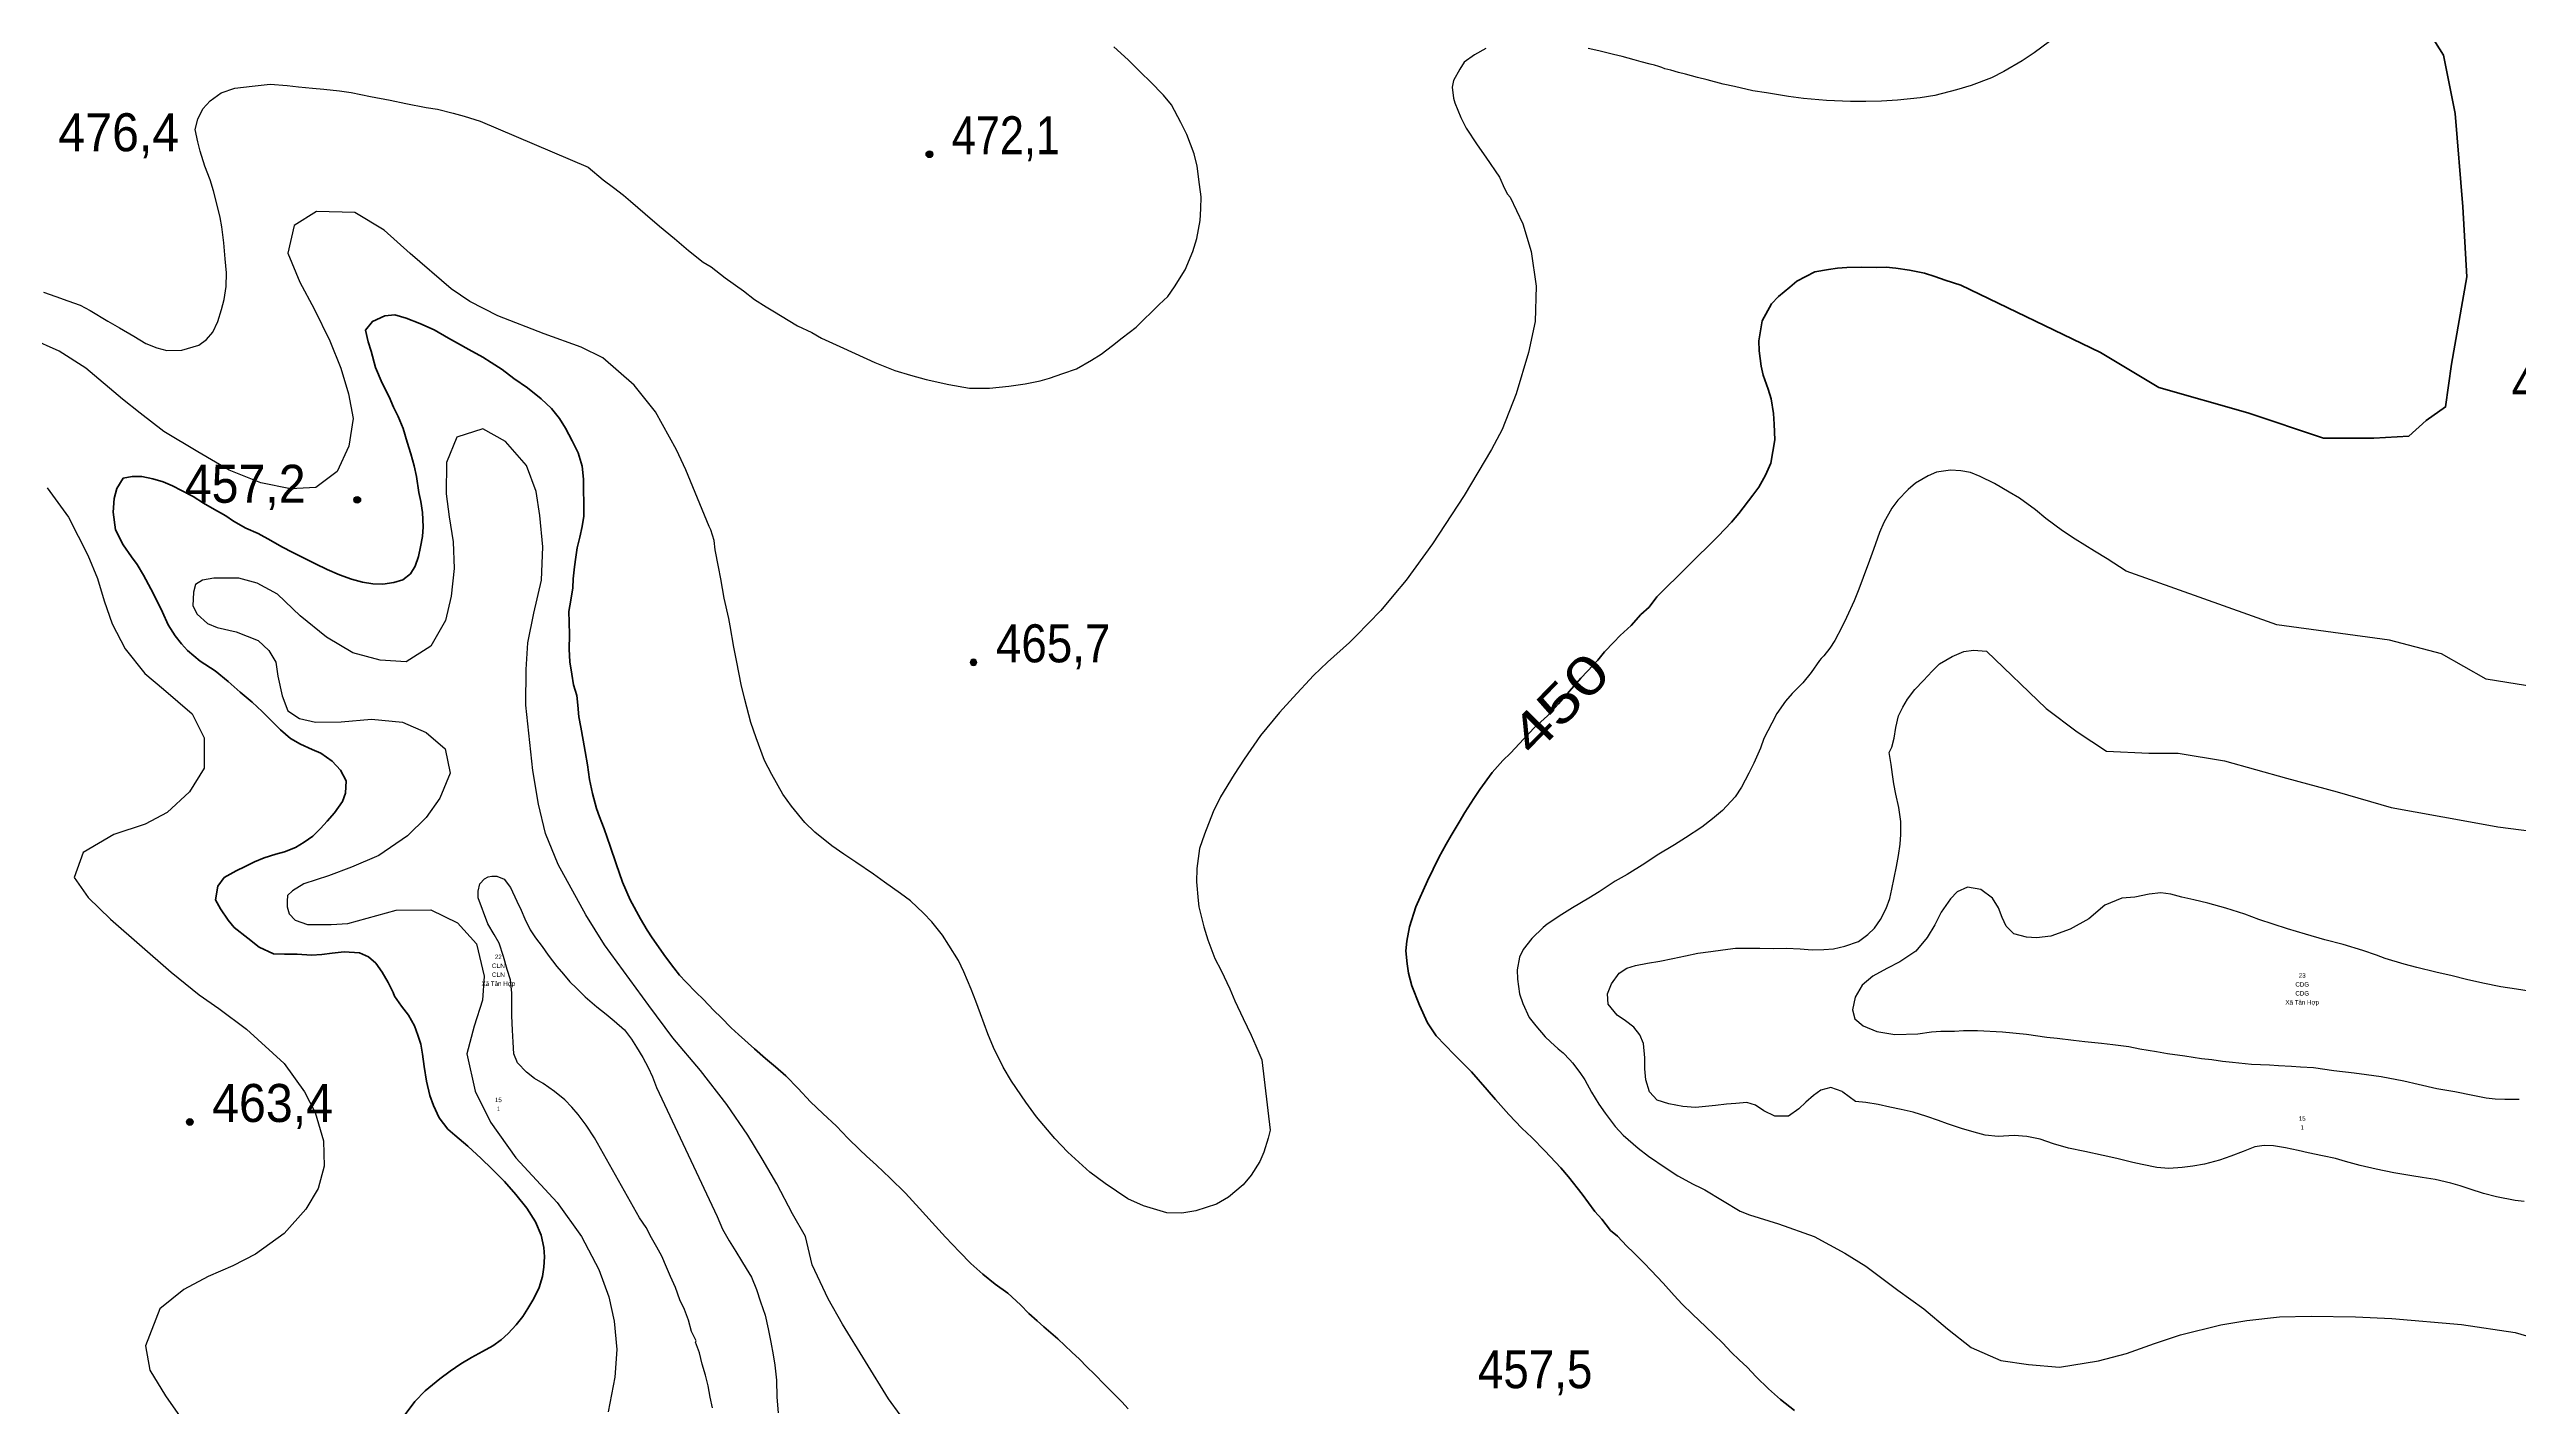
# Model space of a CAD drawing. Header units: metres. Extents: x 549268 to 556659, y 1838059 to 1844558.
# Drawn here: x 550792 to 551896, y 1841206 to 1841813 of the extents above; entities that cross this region are included whole.
import ezdxf
from ezdxf.enums import TextEntityAlignment as Align

# ---------------------------------------------------------------- set-up
doc = ezdxf.new("R2010")
doc.units = ezdxf.units.M
doc.header["$LTSCALE"] = 0.8
for name, color, linetype, lineweight in [('1', 7, 'Continuous', 25), ('2', 7, 'Continuous', 53), ('5', 7, 'Continuous', 13)]:
    doc.layers.add(name, color=color, linetype=linetype, lineweight=lineweight)
doc.layers.add('15', color=7, linetype='Continuous')
doc.layers.add('4', color=7, linetype='Continuous')

msp = doc.modelspace()

# ---------------------------------------------------------------- hatches: boundary and pattern name
at = {"layer": '5'}
for points in [[(551187.34, 1841765.72, 1), (551184.34, 1841765.72, 1)], [(550931.54, 1841611.21, 1), (550928.54, 1841611.21, 1)], [(551207.06, 1841538.51, 1), (551204.06, 1841538.51, 1)], [(550856.64, 1841332.96, 1), (550853.64, 1841332.96, 1)]]:
    msp.add_hatch(color=256, dxfattribs=at).paths.add_polyline_path(points)

# ---------------------------------------------------------------- linework, layer by layer
at = {"layer": '1'}
for points in [[(551251.54, 1841669.79), (551258.33, 1841673.63), (551262.58, 1841676.3), (551267.76, 1841680.15), (551272.06, 1841683.59), (551278.34, 1841688.4), (551288.58, 1841698.54), (551292.38, 1841702.1), (551295.4, 1841706.43), (551300.25, 1841713.98), (551303.64, 1841722.31), (551305.34, 1841728.02), (551306.84, 1841736.11), (551307.25, 1841741.27), (551307.35, 1841746.68), (551306.66, 1841752.19), (551305.54, 1841760.44), (551304.17, 1841765.96), (551300.97, 1841774.62), (551298.19, 1841779.87), (551294.11, 1841787.84), (551290.48, 1841792.21), (551284.61, 1841798.32), (551280.56, 1841802.16), (551274.63, 1841807.97), (551268.32, 1841813.74)], [(551434.55, 1841812.99), (551429.49, 1841810.24), (551424.88, 1841806.97), (551422.96, 1841803.83), (551420.22, 1841798.77), (551419.54, 1841795.69), (551420.16, 1841790.75), (551420.8, 1841788.71), (551423.44, 1841782.2), (551425.88, 1841777.39), (551430.67, 1841769.89), (551434.63, 1841764.41), (551440.67, 1841755.42), (551442.94, 1841750.4), (551444.27, 1841747.86), (551445.44, 1841746.47), (551451.2, 1841734.61), (551454.95, 1841722.24), (551457.15, 1841706.69), (551456.65, 1841690.94), (551453.72, 1841677.08), (551448.11, 1841658.62), (551441.93, 1841642.67), (551437.08, 1841633.76), (551424.99, 1841613.19), (551410.71, 1841591.56), (551398.99, 1841575.32), (551393.45, 1841568.66)], [(551686.67, 1841816.22), (551679.79, 1841811.11), (551674.45, 1841807.55), (551666.27, 1841802.77), (551660.64, 1841799.95), (551651.54, 1841796.4), (551645.12, 1841794.54), (551635.31, 1841792.06), (551628.79, 1841790.96), (551618.6, 1841789.98), (551611.52, 1841789.48), (551604.51, 1841789.28), (551597.66, 1841789.29), (551587, 1841789.7), (551576.66, 1841790.72), (551569.9, 1841791.51), (551560.05, 1841793.18), (551553.95, 1841794.15), (551545.81, 1841796.03), (551540.66, 1841797.12), (551533.58, 1841799.03), (551529.21, 1841800.03), (551523.91, 1841801.59), (551520.73, 1841802.35), (551517.33, 1841803.27), (551514.64, 1841804), (551513.32, 1841804.51), (551512, 1841805.02), (551510.01, 1841805.54), (551508.02, 1841806.06), (551504.03, 1841807.11), (551500.93, 1841807.97), (551495.54, 1841809.42), (551491.66, 1841810.38), (551485.2, 1841811.99), (551480.34, 1841813.02)], [(550789.78, 1841703.99), (550795.21, 1841702.12), (550800.64, 1841700.25), (550806.09, 1841698.18), (550810.65, 1841695.9), (550818.49, 1841691.07), (550823.75, 1841688.06), (550830.12, 1841684.37), (550835.53, 1841681.07), (550840.35, 1841679.13), (550844.88, 1841677.96), (550851.57, 1841678.19), (550859.25, 1841680.37), (550862.61, 1841682.83), (550865.44, 1841686.23), (550867.7, 1841691), (550869.28, 1841696.29), (550870.45, 1841700.82), (550871.35, 1841706.63), (550871.51, 1841712.66), (550870.94, 1841718.91), (550870.44, 1841726.18), (550869.45, 1841733.29), (550868.72, 1841737.48), (550867.26, 1841743.51), (550865.7, 1841749.42), (550864.19, 1841754.23), (550861.89, 1841760.36), (550859.72, 1841767.12), (550858.8, 1841771.28), (550857.61, 1841776.73), (550858.75, 1841781.46), (550861.03, 1841786.02), (550864.24, 1841789.68), (550869.11, 1841793.14), (550875.35, 1841795.35), (550883.09, 1841796.21), (550891.13, 1841797.01), (550898.64, 1841796.42), (550903.7, 1841795.93), (550910.09, 1841795.3), (550915.14, 1841794.81), (550922.16, 1841794.06), (550927.24, 1841793.37), (550936.02, 1841791.61), (550944.79, 1841789.86), (550951.69, 1841788.48), (550960.78, 1841786.66), (550965.97, 1841785.88), (550972.92, 1841784.1), (550977.87, 1841782.78), (550984.98, 1841780.51), (551033.26, 1841760.01), (551039.94, 1841754.27), (551044.64, 1841750.89), (551049.04, 1841747.46), (551052.12, 1841744.79), (551058.8, 1841739.05), (551065.14, 1841733.58), (551071.94, 1841728.01), (551078.11, 1841722.67), (551084.71, 1841717.54), (551088.19, 1841715.37), (551094.45, 1841710.5), (551102.67, 1841704.65), (551107.58, 1841700.83), (551112.88, 1841697.52), (551116.53, 1841695.23), (551122.64, 1841691.56), (551126.93, 1841689.04), (551133.26, 1841686.01), (551137.55, 1841683.49), (551147.43, 1841679.07), (551161.38, 1841672.56), (551170.37, 1841669.09), (551177.36, 1841666.91), (551184.32, 1841665.03), (551194.53, 1841662.79), (551203.73, 1841661.07), (551212.74, 1841661.12), (551221.34, 1841662.04), (551228.69, 1841663.11), (551235.4, 1841664.41), (551239.54, 1841665.54), (551245.54, 1841667.66), (551251.54, 1841669.79)], [(550942, 1841731.82), (550928.96, 1841739.66), (550911.78, 1841740.11), (550901.81, 1841733.81), (550898.93, 1841721.52), (550904.31, 1841708.57), (550910.73, 1841696.66), (550917.72, 1841682.23), (550922.74, 1841670.02), (550926.11, 1841658.64), (550928.14, 1841647.61), (550926.32, 1841635.19), (550920.98, 1841623.89), (550911.5, 1841616.74), (550900.17, 1841616.1), (550886.86, 1841618.85), (550872.8, 1841624.49), (550858.81, 1841632.6), (550843.54, 1841641.71), (550832.91, 1841649.98), (550825.12, 1841656.27), (550808.62, 1841670.03), (550796.77, 1841677.63), (550784.13, 1841683.31)], [(551393.45, 1841568.66), (551387.71, 1841561.75), (551376.6, 1841550.34), (551373.6, 1841547.36), (551363.89, 1841538.62), (551357.5, 1841532.62), (551348.51, 1841522.82), (551342.41, 1841516.08), (551333.86, 1841505.76), (551326.5, 1841495.2), (551322.05, 1841488.37), (551315.97, 1841478.36), (551312.66, 1841471.68), (551308.8, 1841461.65), (551306.6, 1841455.3), (551305.42, 1841446.28), (551305.2, 1841440.28), (551305.95, 1841431.98), (551306.3, 1841429.13), (551308.47, 1841420.24), (551310.26, 1841414.39), (551313.42, 1841406.11), (551316.22, 1841400.67), (551320.13, 1841392.48), (551322.45, 1841387.08), (551326.13, 1841379.25), (551329.76, 1841371.8), (551331.81, 1841366.94), (551334.51, 1841360.72), (551338.15, 1841329.26), (551337.33, 1841325.78), (551335.33, 1841319.46), (551333.63, 1841315.29), (551329.67, 1841309.11), (551326.16, 1841304.82), (551319.51, 1841299.36), (551314.21, 1841296.28), (551304.95, 1841293.2), (551298.63, 1841292.12), (551291.95, 1841292.35), (551281.53, 1841295.48), (551274.57, 1841298.66), (551264.46, 1841305.5), (551257.57, 1841310.52), (551247.68, 1841319.41), (551241.89, 1841325.63), (551233.75, 1841335.22), (551228.89, 1841341.75), (551222.51, 1841351.17), (551218.83, 1841357.47), (551214.54, 1841366.28), (551211.95, 1841372.42), (551208.61, 1841381.36), (551206.66, 1841386.99), (551204.53, 1841392.42), (551201.26, 1841400.11), (551198.8, 1841405.11), (551194.57, 1841412), (551191.7, 1841416.46), (551186.99, 1841422.53), (551183.24, 1841426.3), (551177.43, 1841431.85), (551172.97, 1841435.15), (551165.78, 1841440.23), (551160.81, 1841443.75), (551152.89, 1841449.22), (551147.54, 1841452.7), (551142.25, 1841456.48), (551134.64, 1841462.57), (551130.15, 1841466.92), (551124.13, 1841474.17), (551120.27, 1841479.57), (551115.42, 1841488.32), (551112.12, 1841494.66), (551108.35, 1841504.8), (551105.96, 1841511.63), (551103.32, 1841521.91), (551101.71, 1841528.65), (551099.69, 1841538.62), (551098.38, 1841545.3), (551096.71, 1841554.83), (551096.2, 1841558.14), (551094.11, 1841567.14), (551092.53, 1841575.91), (551091.57, 1841581.28), (551090.05, 1841588.81), (551089.53, 1841592.99), (551088.07, 1841597.72), (551087.4, 1841599.28), (551076.97, 1841624.67), (551072.81, 1841633.52), (551063.43, 1841650.51), (551053.77, 1841662.4), (551039.79, 1841674.66), (551030.12, 1841679.42), (551013.55, 1841685.39), (550992.83, 1841693.43), (550980.35, 1841699.91), (550972, 1841705.48), (550953.68, 1841721.35), (550942, 1841731.82)], [(551014.2, 1841461.96), (551011.01, 1841475.05), (551008.47, 1841490.17), (551005.35, 1841519.35), (551005.56, 1841535.32), (551006.28, 1841547.21), (551009.02, 1841560.53), (551012.37, 1841575.21), (551012.97, 1841590.2), (551011.61, 1841604.17), (551010.02, 1841614.86), (551005.71, 1841626.51), (550996.32, 1841637.27), (550986.15, 1841642.88), (550974.55, 1841639.22), (550969.87, 1841627.87), (550969.81, 1841613.86), (550971.08, 1841603.64), (550972.89, 1841592.33), (550973.33, 1841580.45), (550972.02, 1841568.1), (550969.5, 1841557.15), (550962.89, 1841545.68), (550951.96, 1841538.74), (550940.32, 1841539.49), (550928.11, 1841542.77), (550916.22, 1841549.71), (550904.52, 1841559.27), (550894.35, 1841569.03), (550885.3, 1841573.99), (550877.07, 1841576.15), (550865.94, 1841576.15), (550860.8, 1841575.29), (550857.67, 1841573.29), (550856.81, 1841569.85), (550856.52, 1841563.84), (550858.52, 1841560.12), (550863.09, 1841555.83), (550867.37, 1841554.11), (550875.96, 1841552.2), (550885.79, 1841548.24), (550890.49, 1841543.8), (550893.63, 1841538.65), (550894.48, 1841532.35), (550896.48, 1841523.48), (550899.05, 1841516.89), (550904.19, 1841513.46), (550911.36, 1841511.75), (550922.76, 1841511.88), (550936.36, 1841513.06), (550950.28, 1841511.69), (550960.83, 1841507.17), (550969.4, 1841499.81), (550971.54, 1841488.92), (550966.97, 1841477.72), (550960.78, 1841469.16), (550952.48, 1841460.86), (550939.69, 1841452.13), (550927.51, 1841446.85), (550917.22, 1841443.1), (550906.18, 1841439.39), (550901.1, 1841436.29), (550898.89, 1841434.29), (550898.67, 1841431.64), (550898.67, 1841429.2), (550899.55, 1841426.1), (550902.2, 1841423.22), (550907.72, 1841421.22), (550911.92, 1841421.22), (550918.32, 1841421.22), (550925.83, 1841421.67), (550947.41, 1841427.68), (550962.96, 1841427.81), (550974.84, 1841422.03), (550983.41, 1841412.59), (550986.76, 1841398.23), (550986.02, 1841387.5), (550982.29, 1841375.88), (550979.05, 1841363.42), (550982.68, 1841346.75), (550989.61, 1841332.83), (551000.94, 1841316.87), (551019.38, 1841296.99), (551030.36, 1841281.77), (551038.03, 1841267.03), (551042.55, 1841254.76), (551044.94, 1841243.9), (551046.14, 1841231.21), (551045.23, 1841218.78), (551042.23, 1841203.36)], [(551908.76, 1841526.64), (551881.9, 1841530.98), (551861.96, 1841542.28), (551838.57, 1841548.37), (551788.3, 1841555.32), (551720.97, 1841579.35), (551712.48, 1841584.75), (551706.75, 1841588.18), (551698.08, 1841593.55), (551692.49, 1841597.39), (551684.95, 1841602.91), (551680.42, 1841606.78), (551673.23, 1841611.86), (551668.54, 1841614.65), (551661.98, 1841618.55), (551655.62, 1841621.62), (551651.35, 1841623.4), (551646.92, 1841624.1), (551642.35, 1841624.4), (551636.09, 1841623.61), (551632.35, 1841621.89), (551626.69, 1841618.58), (551623.47, 1841615.77), (551618.76, 1841611.04), (551616.12, 1841607.43), (551612.49, 1841601), (551610.63, 1841596.62), (551607.92, 1841588.95), (551606.13, 1841584), (551603.31, 1841576.42), (551601.35, 1841571.26), (551599.31, 1841565.99), (551595.9, 1841558.53), (551593.74, 1841554.21), (551590.63, 1841548.23), (551588.35, 1841544.86), (551585.8, 1841541.35), (551584.59, 1841540.24), (551583.74, 1841539.36), (551580.07, 1841533.99), (551576.31, 1841529.37), (551571.51, 1841524.53), (551568.66, 1841521.09), (551564.72, 1841515.58), (551562.45, 1841511.35)], [(550791.44, 1841616.53), (550800.85, 1841603.44), (550809.58, 1841586.5), (550813.88, 1841576.01), (550816.94, 1841566.02), (550820.43, 1841555.7), (550826.24, 1841544.49), (550835.01, 1841533.52), (550843.4, 1841526.53), (550856.2, 1841515.42), (550861.55, 1841504.81), (550861.56, 1841491.19), (550854.97, 1841480.64), (550844.98, 1841471.35), (550835.13, 1841466.1), (550821.18, 1841461.5), (550807.53, 1841453.44), (550803.47, 1841442.3), (550809.65, 1841433.35), (550819.67, 1841423.71), (550846.89, 1841400), (550859.31, 1841389.88), (550868.12, 1841383.72), (550880.55, 1841374.51), (550897.39, 1841359.1), (550906.49, 1841346.49), (550911.27, 1841337.23), (550914.94, 1841324.46), (550915.18, 1841313.21), (550912.53, 1841303.28), (550907.09, 1841293.91), (550897.29, 1841283.09), (550884.56, 1841273.85), (550874.46, 1841268.57), (550863.38, 1841263.81), (550852.43, 1841258.04), (550841.83, 1841249.45), (550835.35, 1841232.82), (550837.35, 1841222.04), (550844.24, 1841210.45), (550860.18, 1841187.67)], [(551611.08, 1841423.48), (551613.53, 1841428.39), (551615.19, 1841432.96), (551616.21, 1841437.08), (551617.11, 1841442.1), (551618.24, 1841447.22), (551619.16, 1841452.09), (551619.83, 1841457.16), (551620.13, 1841461.57), (551620.17, 1841467.4), (551619.24, 1841473.57), (551617.88, 1841479.53), (551617.08, 1841484.11), (551616.47, 1841488.41), (551615.84, 1841492.85), (551614.94, 1841498.18), (551616.1, 1841500.55), (551617.12, 1841504.67), (551617.92, 1841509.37), (551619.11, 1841514.57), (551621.07, 1841518.5), (551623.09, 1841521.97), (551626.46, 1841526.3), (551630.24, 1841530.45), (551634.16, 1841534.63), (551637.51, 1841537.88), (551643.08, 1841541.18), (551648.26, 1841543.29), (551652.71, 1841543.92), (551658.43, 1841543.56), (551685.17, 1841517.93), (551699.04, 1841507.5), (551712.04, 1841498.81), (551731.1, 1841497.94), (551744.1, 1841497.94), (551764.9, 1841494.46), (551792.63, 1841486.64), (551815.17, 1841480.55), (551839.43, 1841473.6), (551873.23, 1841467.51), (551887.1, 1841464.91), (551907.9, 1841462.3)], [(551562.45, 1841511.35), (551558.98, 1841504.45), (551557.39, 1841500.2), (551554.37, 1841493.46), (551552.23, 1841488.95), (551548.87, 1841482.65), (551546.04, 1841478.34), (551540.43, 1841472.25), (551535.98, 1841468.51), (551531.24, 1841464.83), (551523.92, 1841460.06), (551518.92, 1841456.93), (551511.2, 1841452.3), (551505.69, 1841448.53), (551497.81, 1841443.69), (551492.51, 1841440.61), (551485.28, 1841435.95), (551480.63, 1841433.06), (551473.35, 1841428.77), (551468.62, 1841425.77), (551462.02, 1841421.48), (551460.18, 1841419.99), (551455.11, 1841415.02), (551451.29, 1841410.11), (551449.6, 1841406.62), (551448.66, 1841401.01), (551448.8, 1841396.78), (551449.61, 1841390.33), (551451.13, 1841385.89), (551454.02, 1841379.69), (551456.99, 1841376.01), (551461.18, 1841371.04), (551463.57, 1841368.83), (551466.96, 1841365.69), (551469.12, 1841363.83), (551472.2, 1841360.75), (551473.34, 1841359.35), (551476.57, 1841355.12), (551478.92, 1841351.75), (551481.82, 1841346.23), (551485.19, 1841340.87), (551487.99, 1841336.97), (551492.51, 1841330.89), (551496.07, 1841327.09), (551502.68, 1841321.26), (551507.38, 1841317.6), (551515.27, 1841312.32), (551520.43, 1841308.82), (551527.35, 1841305.15), (551530.73, 1841303.55), (551532.59, 1841302.62), (551548.4, 1841293.06), (551552.57, 1841291.49), (551552.57, 1841291.49), (551565.53, 1841287.41), (551581.41, 1841281.74), (551595.18, 1841274.25), (551604.58, 1841268.55), (551618.77, 1841257.75), (551630.46, 1841249.35), (551641.04, 1841240.43), (551651.67, 1841232.16), (551664.85, 1841226.28), (551677.27, 1841224.46), (551691.16, 1841223.34), (551708.57, 1841226.17), (551721.01, 1841229.41), (551733.54, 1841233.95), (551745.25, 1841237.75), (551763.24, 1841242.2), (551774.93, 1841244.18), (551789.52, 1841245.75), (551803.61, 1841246.08), (551823.48, 1841245.84), (551839.67, 1841245.01), (551870.86, 1841242.42), (551894.78, 1841238.79), (551922.24, 1841230.81)], [(551178.05, 1841194.78), (551167.56, 1841209.16), (551146.92, 1841242.51), (551140.57, 1841253.9), (551133.49, 1841269.1), (551130.47, 1841281.82), (551124.68, 1841291.86), (551117.56, 1841305.24), (551111.1, 1841316.49), (551104.58, 1841327.09), (551095.22, 1841340.84), (551083.47, 1841355.97), (551071.13, 1841370.64), (551060.39, 1841384.99), (551040.52, 1841412.21), (551032.24, 1841425.57), (551019.82, 1841448.14), (551014.2, 1841461.96)], [(551059.24, 1841285.7), (551056.15, 1841290.15), (551036.12, 1841325.91), (551032.35, 1841331.57), (551028.77, 1841336.26), (551025.9, 1841339.59), (551022.82, 1841342.8), (551018.21, 1841346.52), (551013.09, 1841350.1), (551009.34, 1841352.47), (551005.69, 1841355.31), (551001.74, 1841359.34), (551000.07, 1841363.5), (550999.73, 1841368.67), (550999.44, 1841374.08), (550999.1, 1841380.48), (550999.14, 1841385.09), (550999.13, 1841390.68), (550998.48, 1841396.5), (550997.05, 1841401.16), (550995.48, 1841407.02), (550993.43, 1841412.97), (550991.26, 1841416.84), (550988.44, 1841421.63), (550984.1, 1841433.2), (550984.1, 1841436.16), (550984.84, 1841439.5), (550986.87, 1841441.72), (550988.53, 1841442.64), (550990.19, 1841442.83), (550992.41, 1841442.83), (550995.73, 1841441.53), (550998.5, 1841437.83), (551001.3, 1841431.67), (551003.25, 1841427.69), (551004.97, 1841423.77), (551007.27, 1841418.84), (551009.79, 1841415.24), (551012.71, 1841411.47), (551015.35, 1841407.51), (551019.27, 1841402.55), (551022.24, 1841399.01), (551025.11, 1841395.69), (551028.07, 1841392.84), (551031.86, 1841388.94), (551037.09, 1841384.46), (551041.25, 1841381.22), (551044.92, 1841378.23), (551049.57, 1841374.21), (551052.7, 1841370), (551054.83, 1841366.43), (551057.78, 1841361.81), (551060.11, 1841357.28), (551062, 1841353.22), (551063.83, 1841348.38), (551090.9, 1841290.65), (551093.36, 1841285.05), (551096.32, 1841279.75), (551099.3, 1841274.98), (551101.87, 1841270.93), (551103.92, 1841267.43), (551106.33, 1841263.52), (551108.53, 1841258.12), (551110.31, 1841252.51), (551112.42, 1841246.64), (551113.8, 1841240.53), (551114.94, 1841234.46), (551116.02, 1841228.84), (551116.76, 1841224.18), (551117.43, 1841217.52), (551117.69, 1841209.96), (551118.27, 1841202.83)], [(551904.83, 1841390.88), (551895.46, 1841392.36), (551888.48, 1841393.43), (551880.31, 1841395.07), (551873.05, 1841396.72), (551866.63, 1841398.26), (551859.38, 1841399.91), (551850.84, 1841402.01), (551845.14, 1841403.55), (551836.75, 1841406.08), (551832.79, 1841407.52), (551826.69, 1841409.72), (551818, 1841412.31), (551809.66, 1841414.44), (551801.08, 1841416.94), (551793.01, 1841419.41), (551786.62, 1841421.47), (551780.23, 1841423.53), (551773.91, 1841425.91), (551765.5, 1841428.64), (551757.37, 1841430.79), (551751.15, 1841432.36), (551745.8, 1841433.43), (551740.93, 1841434.87), (551736.46, 1841435.43), (551731.23, 1841434.78), (551724.85, 1841433.57), (551718.99, 1841433.05), (551711.42, 1841429.86), (551704.2, 1841423.85), (551695.81, 1841419.12), (551687.29, 1841416.12), (551680.86, 1841415.32), (551676.33, 1841415.57), (551670.63, 1841417.1), (551667.24, 1841420.46), (551665.42, 1841424.42), (551663.86, 1841428.72), (551661.19, 1841432.98), (551655.9, 1841436.92), (551649.95, 1841437.91), (551645.3, 1841435.9), (551642.43, 1841432.68), (551638.26, 1841426.85), (551635.4, 1841421.08), (551631.92, 1841415.44), (551626.85, 1841409.39), (551619.69, 1841404.61), (551613.93, 1841401.65), (551607.62, 1841398.21), (551602.81, 1841394.13), (551599.8, 1841388.85), (551598.58, 1841383.08), (551599.59, 1841379.02), (551603.35, 1841375.92), (551609.39, 1841373.4), (551617.42, 1841372.06), (551627.69, 1841372.42), (551633.92, 1841373.2), (551637.97, 1841373.5), (551644.19, 1841373.56), (551648.24, 1841373.86), (551654.38, 1841373.81), (551665.58, 1841373.27), (551676.34, 1841372.16), (551685.38, 1841370.94), (551690.04, 1841370.4), (551697.39, 1841369.58), (551702.37, 1841368.98), (551709.81, 1841368.27), (551714.91, 1841367.58), (551722.17, 1841366.65), (551727.09, 1841365.73), (551734.49, 1841364.51), (551739.41, 1841363.59), (551747.1, 1841362.51), (551754.59, 1841361.4), (551759.26, 1841360.86), (551763.94, 1841360.12), (551768.38, 1841359.75), (551776.97, 1841358.88), (551784.99, 1841358.45), (551789, 1841358.24), (551794.76, 1841357.94), (551798.88, 1841357.63), (551804.64, 1841357.33), (551813.79, 1841356.02), (551822.91, 1841354.91), (551828.32, 1841354.16), (551834.87, 1841353.24), (551845.01, 1841351.34), (551851.53, 1841349.91), (551859.83, 1841347.98), (551867.87, 1841346.64), (551875.84, 1841344.97), (551881.81, 1841343.78), (551885.84, 1841343.36), (551890.26, 1841343.2), (551896.59, 1841343.17)], [(551853.19, 1841308.18), (551848.58, 1841308.91), (551840.51, 1841310.28), (551832.64, 1841311.9), (551825.55, 1841313.47), (551819.03, 1841315.26), (551814.5, 1841316.61), (551808.66, 1841317.88), (551802.21, 1841319.22), (551797.79, 1841320.2), (551792.2, 1841321.42), (551786.72, 1841322.27), (551782.57, 1841322.37), (551778.49, 1841321.86), (551773.23, 1841319.82), (551767.66, 1841317.74), (551762.68, 1841315.89), (551756, 1841314.14), (551750.66, 1841313.24), (551745.92, 1841312.58), (551739.99, 1841312.14), (551734.57, 1841312.54), (551728.12, 1841313.88), (551723.94, 1841314.82), (551716.74, 1841316.6), (551710.59, 1841317.98), (551702.46, 1841319.8), (551695.15, 1841321.27), (551688.47, 1841323.19), (551682.45, 1841325.28), (551676.47, 1841326.52), (551670.9, 1841326.9), (551663.67, 1841326.54), (551657.93, 1841327.05), (551652.94, 1841328.34), (551647.35, 1841330.1), (551641.04, 1841332.15), (551636.95, 1841333.55), (551631.73, 1841335.43), (551625.74, 1841337.37), (551620.38, 1841338.54), (551615.26, 1841339.66), (551609.98, 1841340.77), (551604.51, 1841341.62), (551599.85, 1841342.11), (551594.22, 1841346.3), (551593.92, 1841346.58), (551588.87, 1841348.33), (551584.33, 1841347.22), (551581.04, 1841344.74), (551577.72, 1841341.88), (551574.5, 1841338.79), (551569.99, 1841335.62), (551563.85, 1841335.62), (551558.97, 1841337.92), (551555.2, 1841340.44), (551551.28, 1841341.72), (551546.43, 1841341.27), (551542.19, 1841340.89), (551537.35, 1841340.29), (551532.81, 1841339.87), (551528.41, 1841339.48), (551522.76, 1841339.92), (551516.41, 1841341.05), (551511.29, 1841342.71), (551507.83, 1841346.49), (551506.09, 1841351.8), (551505.71, 1841356.73), (551505.77, 1841361.72), (551505.13, 1841368.08), (551503.5, 1841371.94), (551500.85, 1841375.37), (551497.13, 1841378.13), (551493.35, 1841380.8), (551489.3, 1841385.58), (551489.02, 1841390.3), (551490.84, 1841394.75), (551494.3, 1841399.55), (551497.7, 1841401.81), (551501.55, 1841402.91), (551506.93, 1841404.04), (551512.41, 1841404.95), (551518.18, 1841406.06), (551523.86, 1841407.23), (551529.39, 1841408.38), (551535.2, 1841409.18), (551540.61, 1841410.01), (551546.2, 1841410.7), (551552.33, 1841410.7), (551557.17, 1841410.62), (551563.16, 1841410.6), (551568.97, 1841410.71), (551575.14, 1841410.41), (551580.56, 1841410.01), (551585.77, 1841410.05), (551590.01, 1841410.42), (551595.09, 1841411.52), (551601.18, 1841413.73), (551605.47, 1841416.8), (551608.41, 1841419.7), (551611.08, 1841423.48)], [(551898.85, 1841297.47), (551894.81, 1841297.89), (551886.49, 1841299.45), (551880.7, 1841300.96), (551874.71, 1841302.89), (551870.3, 1841304.41), (551866.02, 1841305.56), (551859.05, 1841307.3), (551853.19, 1841308.18)], [(551088.93, 1841205.07), (551087.79, 1841209.91), (551086.85, 1841215), (551085.73, 1841219.69), (551084.27, 1841224.65), (551083.02, 1841229.71), (551081.28, 1841234.47), (551081.5, 1841235.12), (551079.45, 1841239.31), (551078.13, 1841244.28), (551076.3, 1841249.11), (551074.31, 1841253.39), (551072.24, 1841258.95), (551070.09, 1841263.9), (551068.27, 1841268.04), (551066.2, 1841272.92), (551063.93, 1841277.01), (551061.65, 1841281.1), (551059.24, 1841285.7)]]:
    msp.add_lwpolyline(points, dxfattribs=at)
at = {"layer": '2'}
for points in [[(551846.37, 1841836.12), (551862.83, 1841810.04), (551868.03, 1841783.97), (551871.5, 1841742.24), (551873.23, 1841710.95), (551866.3, 1841671.83), (551863.7, 1841652.71), (551855.03, 1841646.62), (551847.23, 1841639.67), (551831.63, 1841638.8), (551824.7, 1841638.8), (551809.1, 1841638.8), (551775.3, 1841650.1), (551735.44, 1841661.4), (551709.44, 1841677.05), (551647.01, 1841707.17), (551640.01, 1841709.36), (551635.36, 1841711.07), (551630.76, 1841712.48), (551624, 1841713.93), (551617.93, 1841714.85), (551613.6, 1841715.23), (551609.18, 1841715.14), (551602.75, 1841715.25), (551596.06, 1841715.02), (551591.8, 1841714.8), (551587.76, 1841714.14), (551581.78, 1841713.09), (551573.73, 1841709.03), (551570.55, 1841706.34), (551565.41, 1841702.18), (551562.31, 1841698.89), (551558.23, 1841691.2), (551556.74, 1841682.3), (551556.83, 1841677.88), (551557.7, 1841670.96), (551558.66, 1841666.96), (551560.82, 1841660.66), (551562.12, 1841656.39), (551563.24, 1841649.8), (551563.54, 1841644.95), (551563.81, 1841637.95), (551562.04, 1841627.65), (551559.67, 1841622.16), (551556.66, 1841616.89), (551554.06, 1841613.2), (551547.74, 1841605.08), (551544.41, 1841601.15), (551538.46, 1841594.91), (551511.13, 1841567.81), (551507.58, 1841563.24), (551503.87, 1841559.87), (551499.58, 1841555.06), (551494.65, 1841550.47), (551491.81, 1841547.52), (551487.62, 1841543.17), (551484.72, 1841539.45), (551480.13, 1841534.6), (551477.16, 1841531.48), (551472.08, 1841525.65), (551467.13, 1841519.99), (551462.15, 1841514.63), (551456.39, 1841509.32), (551451.67, 1841504.3), (551445.59, 1841497.89), (551442.19, 1841494.56), (551437.5, 1841489.24), (551431.88, 1841481.66), (551429.32, 1841477.67), (551425.22, 1841471.35), (551422.7, 1841467.07), (551419.16, 1841461.12), (551416.9, 1841457.17), (551413.67, 1841451.27), (551408.55, 1841440.85), (551403.28, 1841429.19), (551400.42, 1841420.27), (551399.24, 1841413.86), (551398.86, 1841409.54), (551399.44, 1841403.65), (551399.97, 1841399.44), (551401.58, 1841393.83), (551404.95, 1841385.23), (551408.54, 1841377.28), (551412.47, 1841371.5), (551420.39, 1841363.17), (551428.23, 1841355.44), (551435.21, 1841347.29), (551438.95, 1841343.02)], [(551038.39, 1841469.38), (551036.99, 1841473.18), (551035.14, 1841479.88), (551033.85, 1841486.13), (551032.94, 1841492.64), (551031.98, 1841498.63), (551031.04, 1841503.71), (551029.92, 1841509.48), (551029.14, 1841514.07), (551028.69, 1841519.31), (551028.25, 1841523.63), (551026.74, 1841528.44), (551025.93, 1841533.23), (551025.14, 1841538.73), (551024.84, 1841544.4), (551024.96, 1841550.83), (551024.77, 1841556.41), (551024.57, 1841561.27), (551025.58, 1841566.29), (551026.42, 1841571.79), (551026.63, 1841575.79), (551027.18, 1841581.16), (551027.75, 1841585.61), (551028.36, 1841589.66), (551029.59, 1841594.5), (551030.53, 1841599.2), (551031.27, 1841603.87), (551031.3, 1841610.19), (551031.19, 1841615.17), (551031.14, 1841620.46), (551030.61, 1841626.3), (551028.86, 1841632.2), (551026.15, 1841637.56), (551023.1, 1841643.19), (551020.52, 1841647.56), (551016.91, 1841651.99), (551012.3, 1841656.31), (551006.07, 1841661.34), (551000.05, 1841665.48), (550994.77, 1841669.4), (550989.89, 1841672.66), (550986.24, 1841674.96), (550979.89, 1841678.44), (550974.85, 1841681.28), (550970.8, 1841683.52), (550964.44, 1841687.21), (550957.97, 1841690.07), (550951.86, 1841692.46), (550946.8, 1841693.87), (550942.36, 1841693.52), (550936.77, 1841690.99), (550933.69, 1841687.04), (550934.86, 1841681.78), (550936.19, 1841677.67), (550938.12, 1841670.37), (550941.14, 1841663.32), (550944.23, 1841657.28), (550946.24, 1841652.65), (550948.39, 1841648.43), (550950.59, 1841643.1), (550952.37, 1841637.01), (550954.05, 1841631.72), (550955.53, 1841626.4), (550956.53, 1841621.64), (550957.63, 1841614.44), (550958.44, 1841610.37), (550959.25, 1841605.58), (550959.45, 1841599.08), (550959.17, 1841594.77), (550958.32, 1841590.18), (550957.44, 1841585.79), (550955.93, 1841581.53), (550953.81, 1841578.11), (550950.39, 1841575.34), (550946.45, 1841574.24), (550941.46, 1841573.41), (550937.06, 1841573.57), (550932.39, 1841574.31), (550927.52, 1841575.74), (550922.09, 1841577.61), (550916.59, 1841580.08), (550911.29, 1841582.58), (550907.15, 1841584.71), (550901.28, 1841587.65), (550896.38, 1841590.19), (550891.45, 1841592.94), (550885.76, 1841596.1), (550880.26, 1841598.57), (550874.68, 1841601.64), (550871.32, 1841604.07), (550865.2, 1841607.39), (550861.24, 1841609.74), (550856.6, 1841612.63), (550851.47, 1841615.35), (550847.45, 1841617.39), (550843.25, 1841619.21), (550838.7, 1841620.58), (550833.69, 1841621.58), (550829.4, 1841621.66), (550825.32, 1841620.84), (550822.53, 1841616.32)], [(550822.53, 1841616.32), (550821.36, 1841611.79), (550820.91, 1841605.62), (550821.88, 1841597.8), (550825.37, 1841591.11), (550829.1, 1841585.66), (550831.67, 1841582.22), (550834.39, 1841577.56), (550837.71, 1841571.36), (550839.84, 1841567.34), (550842.99, 1841560.91), (550845.52, 1841555.32), (550848.58, 1841550.4), (550851.38, 1841546.78), (550854.1, 1841543.76), (550859.79, 1841538.97), (550866.43, 1841534.71), (550872.32, 1841529.94), (550877.61, 1841525.1), (550883.05, 1841520.69), (550887.55, 1841516.46), (550891.97, 1841512.12), (550895.7, 1841508.31), (550900.15, 1841504.48), (550904.65, 1841501.89), (550909.93, 1841499.59), (550913.7, 1841497.93), (550918.84, 1841494.29), (550922.49, 1841490.36), (550925.04, 1841485.49), (550924.8, 1841480.06), (550923.44, 1841476.22), (550919.78, 1841471.28), (550916.6, 1841467.42), (550913.54, 1841464.19), (550910.19, 1841460.81), (550906.25, 1841458.08), (550902.46, 1841455.78), (550897.51, 1841453.83), (550893.57, 1841452.73), (550888.48, 1841451.08), (550884.02, 1841449.3), (550879.9, 1841447.25), (550875.86, 1841445.32), (550870.54, 1841442.22), (550867.65, 1841438.49), (550866.68, 1841432.36), (550868.81, 1841428.35), (550872.29, 1841423.28), (550874.95, 1841419.95), (550881.04, 1841415.21), (550886.23, 1841411.17), (550892.62, 1841408.2), (550897.53, 1841408), (550903.13, 1841407.98), (550909.5, 1841407.56), (550914.25, 1841407.84), (550918.87, 1841408.42), (550924.2, 1841408.98), (550930.97, 1841408.61), (550935.05, 1841406.87), (550938.38, 1841403.93), (550941.22, 1841399.9), (550943.83, 1841395.34), (550946.01, 1841390.93), (550946.73, 1841389.28), (550949.85, 1841384.68), (550952.98, 1841380.79), (550955.61, 1841376.02), (550957.05, 1841371.82), (550958.38, 1841367.71), (550959.13, 1841363.32), (550959.92, 1841357.82), (550960.95, 1841351.22), (550962.47, 1841344.79), (550964.05, 1841340.3), (550966.67, 1841334.82), (550970.55, 1841329.81), (550973.65, 1841327.04), (550979.45, 1841322.16), (550985.44, 1841316.59), (550990.19, 1841311.99), (550995.79, 1841306.37), (551001, 1841300.5), (551005.84, 1841294.38), (551009.76, 1841288.25), (551012.23, 1841282.35), (551013.42, 1841276.89), (551013.75, 1841272.66), (551013.41, 1841268.03), (551012.9, 1841263.89), (551011.39, 1841258.91), (551009.04, 1841254.04), (551006.25, 1841249.51), (551004.04, 1841245.98), (551001.14, 1841242.25), (550997.55, 1841238.34), (550994.33, 1841235.6), (550990.71, 1841232.8), (550986.03, 1841230.28), (550981.07, 1841227.63)], [(551274.75, 1841204.7), (551271.92, 1841207.81), (551267.39, 1841212.24), (551264.25, 1841215.41), (551259.58, 1841220.13), (551256.21, 1841223.48), (551252.93, 1841226.94), (551249.58, 1841230.08), (551243.25, 1841235.91), (551236.97, 1841241.34), (551233.99, 1841244.03), (551230.32, 1841247.24), (551226.56, 1841251.25), (551220.94, 1841256.35), (551215.23, 1841260.43), (551209.79, 1841264.84), (551204.3, 1841269.66), (551199.27, 1841274.84), (551193.04, 1841281.5), (551187.04, 1841287.98), (551181.37, 1841294.2), (551175.12, 1841301.06), (551168.15, 1841307.93), (551165.25, 1841310.73), (551162.13, 1841313.7), (551157.66, 1841317.72), (551154.76, 1841320.52), (551149.42, 1841325.76), (551144.28, 1841331.03), (551138.26, 1841336.8), (551132.72, 1841342.01), (551127.19, 1841347.94), (551121.6, 1841353.56), (551117.02, 1841357.67), (551112.48, 1841361.39), (551107.66, 1841365.67), (551100.46, 1841372.01), (551097.22, 1841375.07), (551092.67, 1841379.69), (551089.52, 1841382.87), (551084.72, 1841387.87), (551081.49, 1841390.93), (551076.94, 1841395.56), (551074.11, 1841398.67), (551071.56, 1841401.91), (551067.79, 1841406.84), (551061.85, 1841415.27), (551059.68, 1841418.77), (551056.6, 1841423.88), (551052.08, 1841432.28), (551048.65, 1841440.21), (551045.79, 1841448.41), (551043.07, 1841456.32), (551040.38, 1841464.03), (551038.39, 1841469.38)], [(551438.95, 1841343.02), (551444.83, 1841336.27), (551450.64, 1841330.12), (551455.12, 1841326.09), (551461.06, 1841320.11), (551468.13, 1841312.44), (551471.54, 1841308.43), (551477.7, 1841300.64), (551483.4, 1841292.95), (551486.43, 1841289.51), (551490.42, 1841284.5), (551493.5, 1841281.83), (551497.71, 1841277.47), (551500.67, 1841274.63), (551505.39, 1841269.87), (551508.54, 1841266.59), (551513.85, 1841260.84), (551518.81, 1841255.35), (551522.35, 1841251.51), (551527.03, 1841247.05), (551532.94, 1841241.37), (551540.4, 1841234.2), (551544.5, 1841229.92), (551547.87, 1841226.58), (551551.53, 1841223.37), (551555.54, 1841218.98), (551561, 1841213.65), (551566.29, 1841208.81), (551572.6, 1841203.89)], [(550981.07, 1841227.63), (550976.33, 1841224.79), (550971.64, 1841221.56), (550966.97, 1841218.12), (550960.41, 1841212.72), (550955.81, 1841207.97), (550950.57, 1841201)]]:
    msp.add_lwpolyline(points, dxfattribs=at)
at = {"layer": '5', "lineweight": 25}
for centre in [(551185.84, 1841765.72), (550930.04, 1841611.21), (550855.14, 1841332.96)]:
    msp.add_circle(centre, 1.5, dxfattribs=at)
at = {"layer": '5'}
msp.add_circle((551205.56, 1841538.51), 1.5, dxfattribs=at)

# ---------------------------------------------------------------- texts
at = {"layer": '15'}
for s, width, p in [('CLN', 1.1, (550993.12, 1841401.83)), ('22', 0.9, (550993.12, 1841405.83)), ('CLN', 1.1, (550993.12, 1841397.83)), ('23', 0.95, (551799.62, 1841397.49)), ('15', 0.95, (550993.12, 1841341.83)), ('1', 0.75, (550993.12, 1841337.83)), ('15', 0.95, (551799.62, 1841333.49)), ('1', 0.75, (551799.62, 1841329.49))]:
    msp.add_text(s, height=2, dxfattribs=dict(at, width=width)).set_placement(p, align=Align.CENTER)
for s, p in [('Xã Tân Hợp', (550993.12, 1841393.83)), ('CDG', (551799.62, 1841393.49)), ('Xã Tân Hợp', (551799.62, 1841385.49)), ('CDG', (551799.62, 1841389.49))]:
    msp.add_text(s, height=2, dxfattribs=at).set_placement(p, align=Align.CENTER)
at = {"layer": '4', "width": 1.35}
msp.add_text('450', height=17, rotation=45.781, dxfattribs=at).set_placement((551473.64, 1841514.28), align=Align.CENTER)
at = {"layer": '5'}
for s, width, p in [('476,4', 0.95, (550796.38, 1841767.07)), ('472,1', 0.85, (551195.84, 1841765.72)), ('448,3', 0.9, (551893.29, 1841654.52)), ('457,2', 0.95, (550852.9, 1841609.87)), ('465,7', 0.9, (551215.56, 1841538.51)), ('463,4', 0.95, (550865.14, 1841332.96)), ('457,5', 0.9, (551431.06, 1841213.91))]:
    msp.add_text(s, height=17, dxfattribs=dict(at, width=width)).set_placement(p)

doc.saveas('drawing.dxf')
